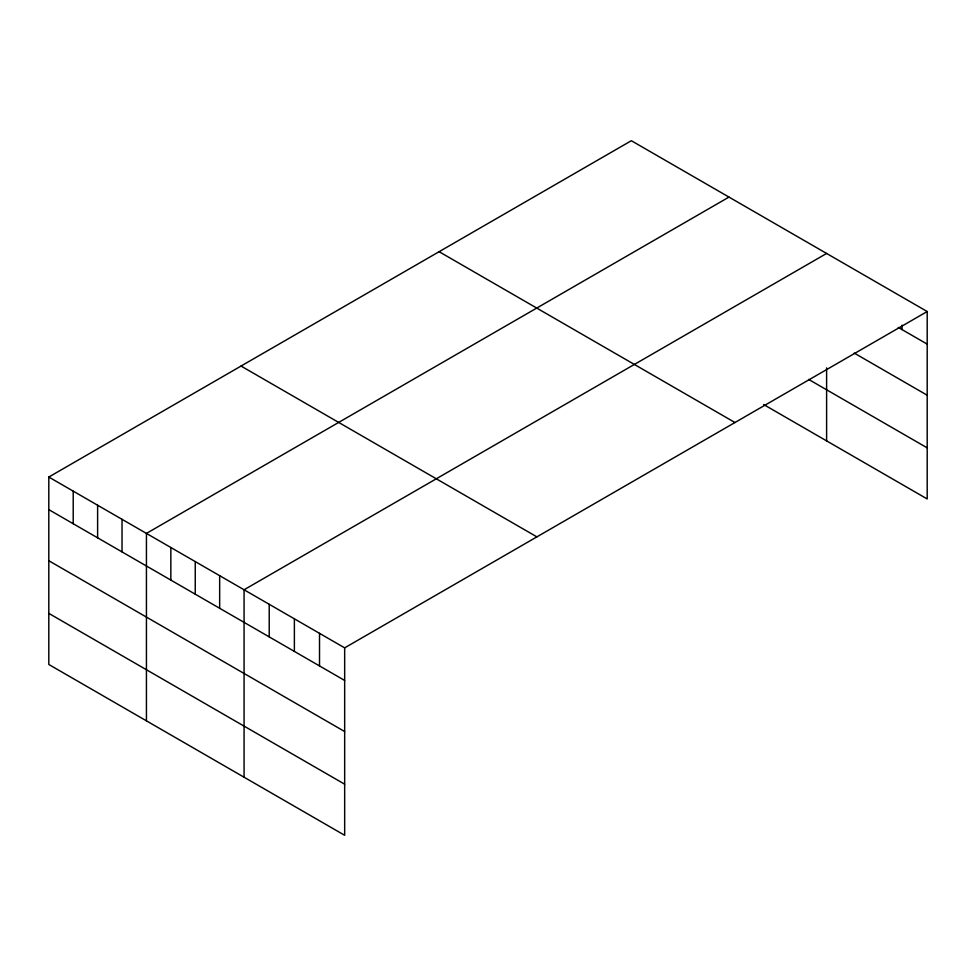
<?xml version="1.0" encoding="UTF-8"?>
<svg xmlns="http://www.w3.org/2000/svg" width="976" height="976" viewBox="0 0 976 976"><rect width="100%" height="100%" fill="white"/><g stroke="black" fill="none" stroke-linecap="round" stroke-linejoin="round"><path stroke-width="1.46" d="M48.8 477.044L344.662 647.857L344.662 835.285L48.8 664.473L48.8 477.044L631.338 140.715L927.2 311.527L927.2 498.956L763.659 404.54M728.974 197.091L146.437 533.408L146.437 720.837M826.611 253.455L244.073 589.772L244.073 777.201M344.662 647.857L927.2 311.527M898.274 327.424L927.2 344.113M854.268 353.105L927.2 395.219M808.616 379.396L927.2 447.862M439.102 251.698L734.965 422.523M241.035 366.049L536.898 536.873M48.8 509.631L344.662 680.443M48.8 560.724L344.662 731.536M48.8 613.367L344.662 784.192M902.056 325.154L902.056 329.595M826.611 367.854L826.611 440.884M319.518 633.339L319.518 665.925M294.374 618.821L294.374 651.407M269.217 604.303L269.217 636.889M219.661 575.681L219.661 608.268M195.249 561.59L195.249 594.177M170.849 547.499L170.849 580.086M122.024 519.317L122.024 551.904M97.612 505.226L97.612 537.813M73.212 491.135L73.212 523.722"/></g></svg>
